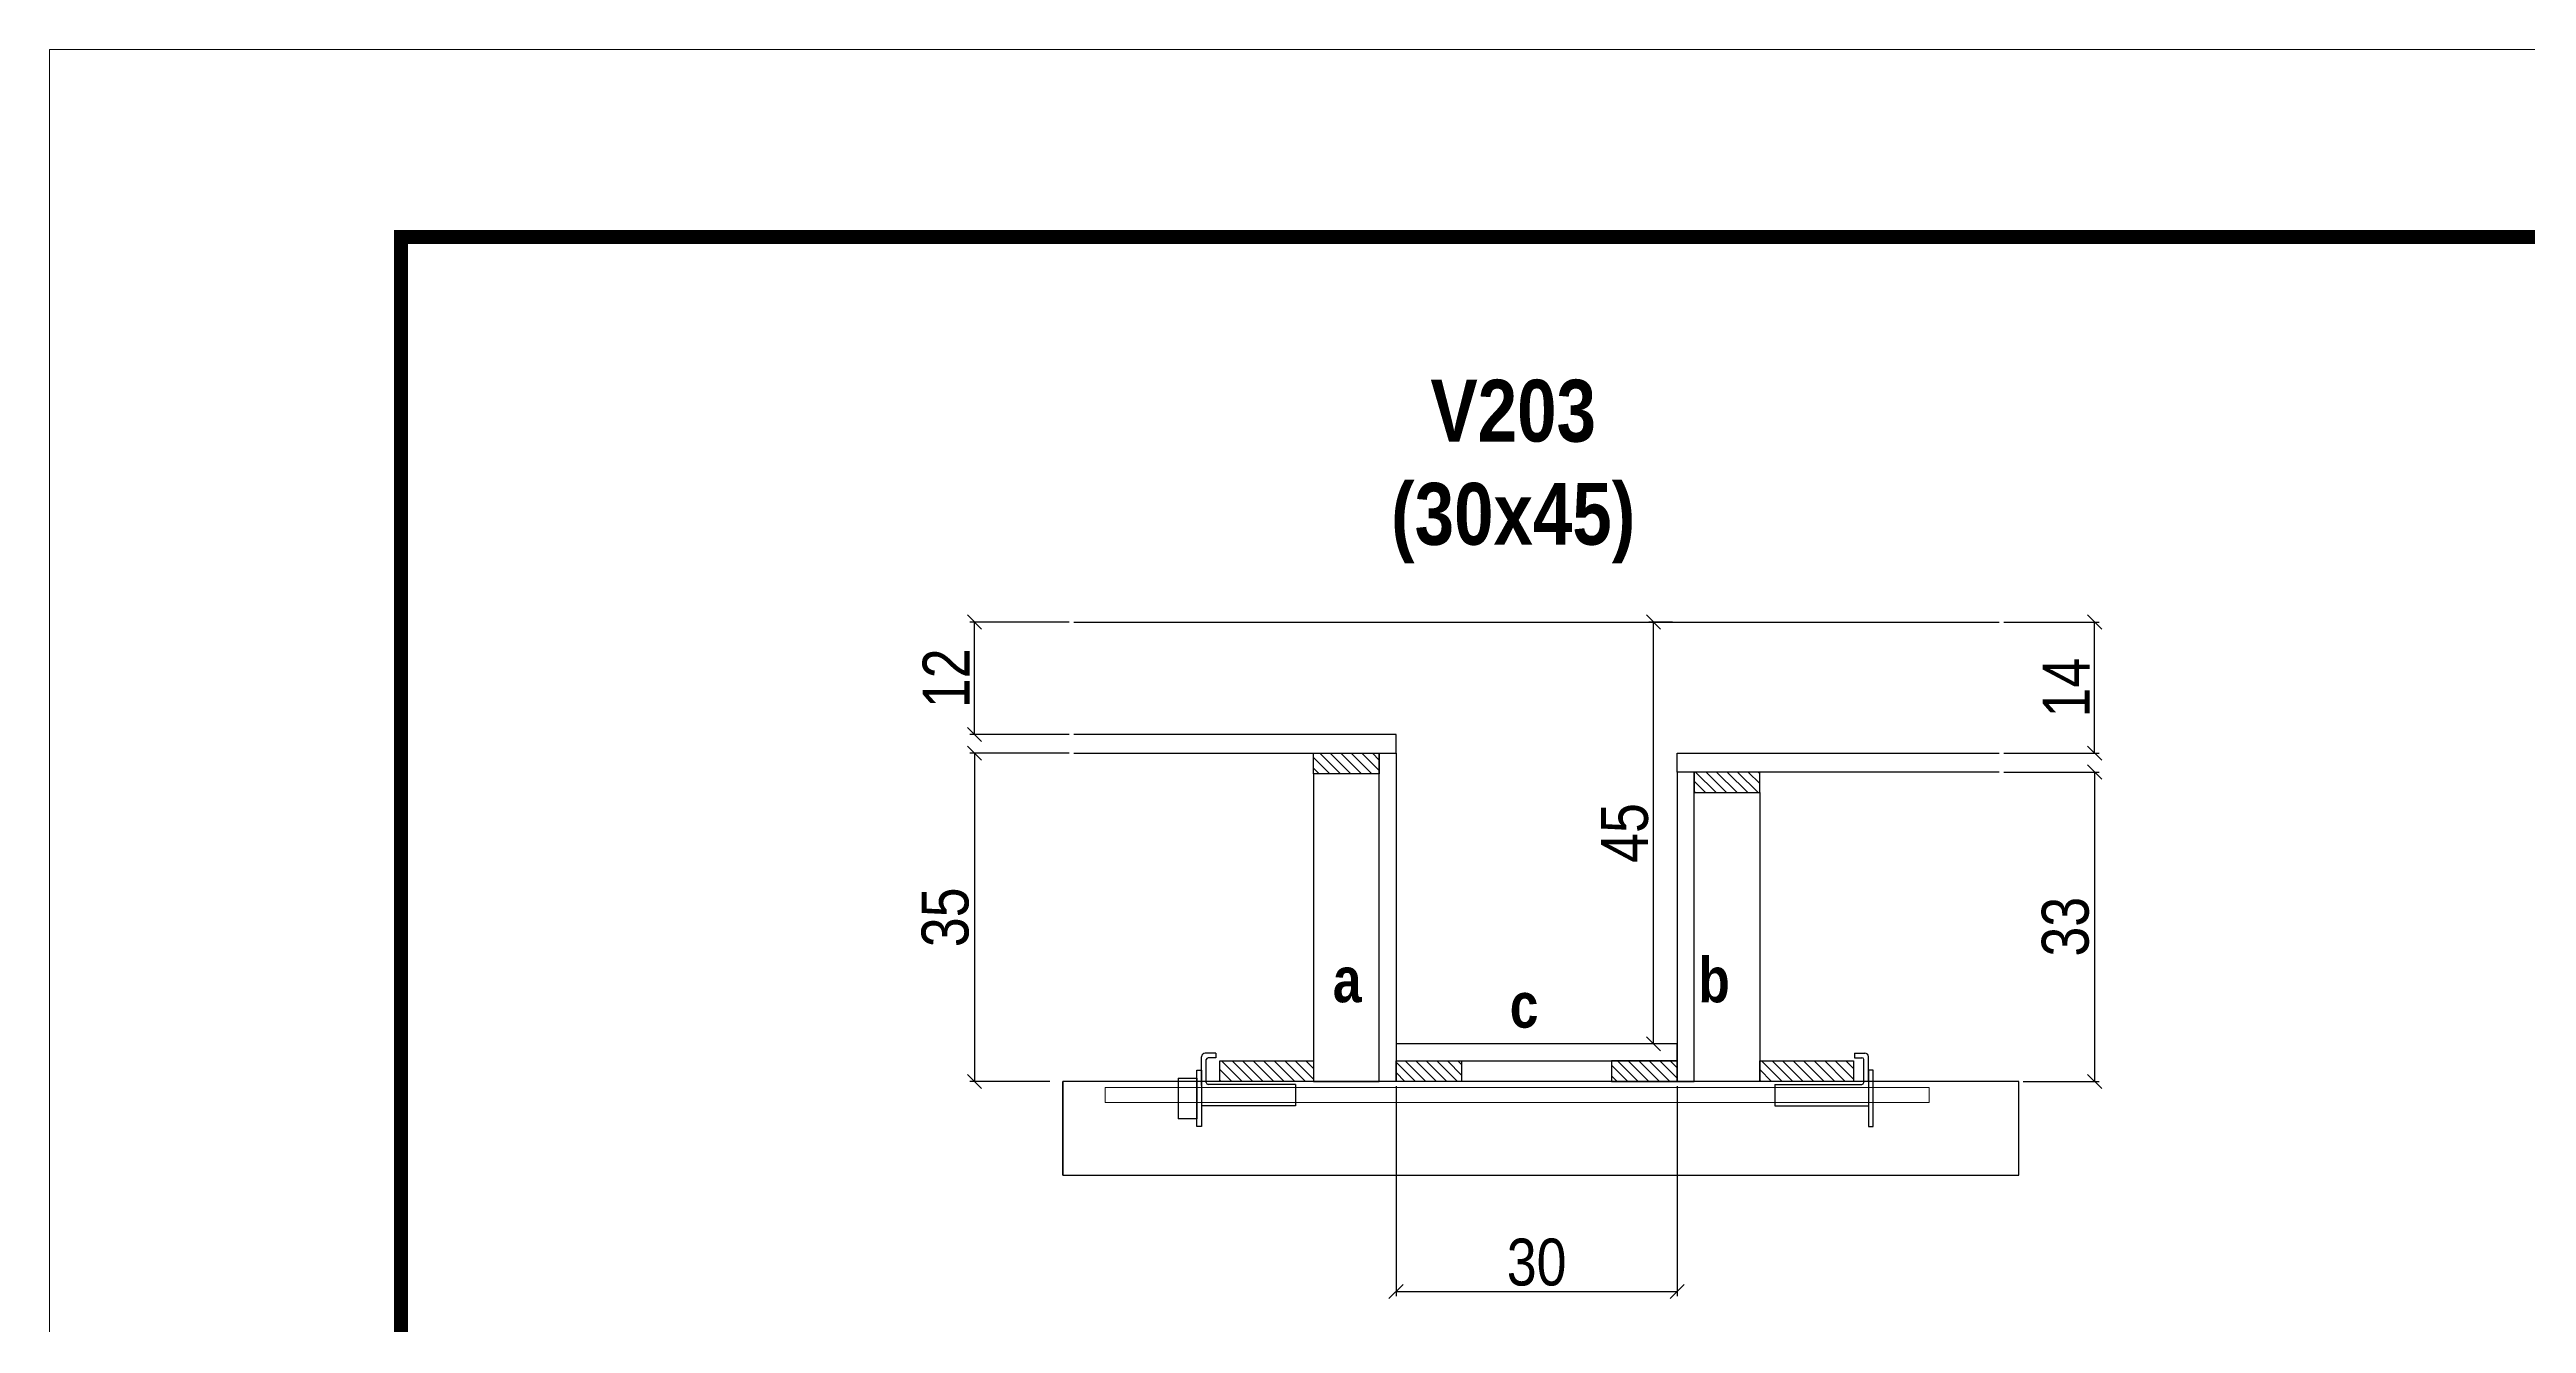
# Model space of a CAD drawing. Extents: x 2603 to 22413, y 1253 to 30260.
# Drawn here: x 4201 to 4730, y 28449 to 28721 of the extents above; entities that cross this region are included whole.
import ezdxf

# ---------------------------------------------------------------- set-up
doc = ezdxf.new("R2010")
doc.units = 0
doc.linetypes.add('DASHED', pattern=[0.75, 0.5, -0.25])
for name, color, linetype in [('barrote', 251, 'Continuous'), ('COTA', 241, 'Continuous'), ('detalhes', 4, 'Continuous'), ('NOMENCLATURA', 7, 'Continuous'), ('Painéis', 200, 'Continuous'), ('presilha', 1, 'Continuous'), ('SARR_2.2x10', 60, 'Continuous'), ('SARR_2.2x7', 40, 'Continuous'), ('SARR_3.5x7', 81, 'Continuous')]:
    doc.layers.add(name, color=color, linetype=linetype)
for name, color, linetype, lineweight in [('CONCRETO', 251, 'Continuous', 25), ('Folhas', 255, 'Continuous', 9), ('SARRAFO DE PRESSAO', 251, 'DASHED', 9), ('SCO-___-LAJ', 2, 'Continuous', 0)]:
    doc.layers.add(name, color=color, linetype=linetype, lineweight=lineweight)
doc.styles.add('COTA TECNICA 2X', font='techl___.ttf', dxfattribs={"height": 10})
doc.styles.add('TECNICA', font='techb___.ttf', dxfattribs={"height": 10})
doc.dimstyles.new('SECAO', dxfattribs={"dimscale": 0.333333, "dimtxt": 5, "dimasz": 9, "dimexe": 3, "dimexo": 3, "dimgap": 3, "dimtad": 1, "dimdec": 1, "dimlfac": 0.5, "dimzin": 12, "dimdsep": 46, "dimtxsty": 'COTA TECNICA 2X', "dimblk1": 'OBLIQUE', "dimblk2": 'OBLIQUE', "dimsah": 1, "dimcen": 0.9, "dimclrd": 4, "dimclre": 4, "dimclrt": 240, "dimadec": 1, "dimazin": 3, "dimtfac": 1, "dimtdec": 1, "dimtmove": 0, "dimatfit": 3, "dimfxl": 1, "dimtolj": 1, "dimtzin": 12, "dimarcsym": 0})

# ---------------------------------------------------------------- blocks, each defined once
blk = doc.blocks.new('9999999999')
at = {"layer": 'Folhas'}
blk.add_lwpolyline([(98138.98, 34190.21), (99623.98, 34190.21), (99623.98, 35240.21), (98138.98, 35240.21)], close=True, dxfattribs=at)
at = {"layer": 'Folhas', "color": 30, "const_width": 3}
blk.add_lwpolyline([(98213.98, 34230.21), (99583.98, 34230.21), (99583.98, 35200.21), (98213.98, 35200.21)], close=True, dxfattribs=at)
blk = doc.blocks.new('PRESILHA METÁLICA 1')
at = {"layer": 'presilha'}
for p, q in [((7.5, 10.64), (7.5, 19.86)), ((12, 21), (8.64, 21)), ((9, 11.57), (9, 18.93)), ((12, 19.5), (9.57, 19.5)), ((12, 21), (12, 19.5)), ((0, 13), (6, 13)), ((0, 13), (0, 0)), ((6, 15.5), (7.5, 15.5)), ((6, -2.5), (6, 15.5)), ((6, 13), (6, 0)), ((7.5, 15.5), (7.5, -2.5)), ((37.5, 11), (9.57, 11)), ((37.5, 11), (37.5, 4.1)), ((6, 0), (0, 0)), ((37.5, 4.1), (7.5, 4.1)), ((7.5, -2.5), (6, -2.5))]:
    blk.add_line(p, q, dxfattribs=at)
for centre, radius, start, end in [((8.64, 19.86), 1.14, 90, 180), ((9.57, 18.93), 0.57, 90, 180), ((9.57, 11.57), 0.57, 180, 270)]:
    blk.add_arc(centre, radius, start, end, dxfattribs=at)
blk = doc.blocks.new('PRESILHA METÁLICA 2')
at = {"layer": 'presilha'}
for p, q in [((-5.25, 23.5), (-5.25, 22)), ((-5.25, 23.5), (-1.89, 23.5)), ((-5.25, 22), (-2.82, 22)), ((-2.25, 14.07), (-2.25, 21.43)), ((-0.75, 14.64), (-0.75, 22.36)), ((0.75, 18), (-0.75, 18)), ((-0.75, 18), (-0.75, 0)), ((0.75, 0), (0.75, 18)), ((-30.75, 13.5), (-30.75, 6.6)), ((-30.75, 13.5), (-2.82, 13.5)), ((-30.75, 6.6), (-0.75, 6.6)), ((-0.75, 0), (0.75, 0))]:
    blk.add_line(p, q, dxfattribs=at)
for centre, radius, start, end in [((-2.82, 21.43), 0.57, 0, 90), ((-1.89, 22.36), 1.14, 0, 90), ((-2.82, 14.07), 0.57, 270, 0)]:
    blk.add_arc(centre, radius, start, end, dxfattribs=at)
blk = doc.blocks.new('_Oblique')
at = {"color": 0, "linetype": 'ByBlock', "lineweight": -2}
blk.add_line((-0.5, -0.5), (0.5, 0.5), dxfattribs=at)
blk = doc.blocks.new('*D632')
at = {"layer": 'COTA', "color": 4, "lineweight": -2, "transparency": 16777216}
for p, q in [((4618.42, 28566.47), (4638.76, 28566.47)), ((4637.76, 28566.47), (4637.76, 28500.47)), ((4622.53, 28500.47), (4638.76, 28500.47))]:
    blk.add_line(p, q, dxfattribs=at)
at = {"layer": 'Defpoints', "color": 0, "transparency": 16777216}
for p in [(4617.42, 28566.47), (4621.53, 28500.47), (4637.76, 28500.47)]:
    blk.add_point(p, dxfattribs=at)
at = {"layer": 'COTA', "color": 4, "lineweight": -2, "transparency": 16777216, "xscale": 3, "yscale": 3, "zscale": 3}
for p, rotation in [((4637.76, 28566.47), 90), ((4637.76, 28500.47), 270)]:
    blk.add_blockref('_Oblique', p, dxfattribs=dict(at, rotation=rotation))
at = {"layer": 'COTA', "color": 240, "transparency": 16777216, "insert": (4631.55, 28533.47), "char_height": 10, "attachment_point": 5, "rotation": 90, "style": 'COTA TECNICA 2X'}
blk.add_mtext('\\A1;33', dxfattribs=at)
blk = doc.blocks.new('*D633')
at = {"layer": 'COTA', "color": 4, "lineweight": -2, "transparency": 16777216}
for p, q in [((4618.42, 28598.47), (4638.76, 28598.47)), ((4637.76, 28570.47), (4637.76, 28598.47)), ((4618.42, 28570.47), (4638.76, 28570.47))]:
    blk.add_line(p, q, dxfattribs=at)
at = {"layer": 'Defpoints', "color": 0, "transparency": 16777216}
for p in [(4617.42, 28598.47), (4637.76, 28598.47), (4617.42, 28570.47)]:
    blk.add_point(p, dxfattribs=at)
at = {"layer": 'COTA', "color": 4, "lineweight": -2, "transparency": 16777216, "xscale": 3, "yscale": 3, "zscale": 3}
for p, rotation in [((4637.76, 28598.47), 90), ((4637.76, 28570.47), 270)]:
    blk.add_blockref('_Oblique', p, dxfattribs=dict(at, rotation=rotation))
at = {"layer": 'COTA', "color": 240, "transparency": 16777216, "insert": (4631.69, 28584.47), "char_height": 10, "attachment_point": 5, "rotation": 90, "style": 'COTA TECNICA 2X'}
blk.add_mtext('\\A1;14', dxfattribs=at)
blk = doc.blocks.new('*D634')
at = {"layer": 'COTA', "color": 4, "lineweight": -2, "transparency": 16777216}
for p, q in [((4419.02, 28570.47), (4397.8, 28570.47)), ((4398.8, 28570.47), (4398.8, 28500.47)), ((4414.9, 28500.47), (4397.8, 28500.47))]:
    blk.add_line(p, q, dxfattribs=at)
at = {"layer": 'Defpoints', "color": 0, "transparency": 16777216}
for p in [(4420.02, 28570.47), (4398.8, 28500.47), (4415.9, 28500.47)]:
    blk.add_point(p, dxfattribs=at)
at = {"layer": 'COTA', "color": 4, "lineweight": -2, "transparency": 16777216, "xscale": 3, "yscale": 3, "zscale": 3}
for p, rotation in [((4398.8, 28570.47), 90), ((4398.8, 28500.47), 270)]:
    blk.add_blockref('_Oblique', p, dxfattribs=dict(at, rotation=rotation))
at = {"layer": 'COTA', "color": 240, "transparency": 16777216, "insert": (4392.58, 28535.47), "char_height": 10, "attachment_point": 5, "rotation": 90, "style": 'COTA TECNICA 2X'}
blk.add_mtext('\\A1;35', dxfattribs=at)
blk = doc.blocks.new('*D3094')
at = {"layer": 'COTA', "color": 4, "lineweight": -2, "transparency": 16777216}
for p, q in [((4547.72, 28598.47), (4542.64, 28598.47)), ((4543.64, 28508.47), (4543.64, 28598.47)), ((4547.72, 28508.47), (4542.64, 28508.47))]:
    blk.add_line(p, q, dxfattribs=at)
at = {"layer": 'Defpoints', "color": 0, "transparency": 16777216}
for p in [(4543.64, 28598.47), (4548.72, 28598.47), (4548.72, 28508.47)]:
    blk.add_point(p, dxfattribs=at)
at = {"layer": 'COTA', "color": 4, "lineweight": -2, "transparency": 16777216, "xscale": 3, "yscale": 3, "zscale": 3}
for p, rotation in [((4543.64, 28598.47), 90), ((4543.64, 28508.47), 270)]:
    blk.add_blockref('_Oblique', p, dxfattribs=dict(at, rotation=rotation))
at = {"layer": 'COTA', "color": 240, "transparency": 16777216, "insert": (4537.53, 28553.47), "char_height": 10, "attachment_point": 5, "rotation": 90, "style": 'COTA TECNICA 2X'}
blk.add_mtext('\\A1;45', dxfattribs=at)
blk = doc.blocks.new('*D3095')
at = {"layer": 'COTA', "color": 4, "lineweight": -2, "transparency": 16777216}
for p, q in [((4419.02, 28598.47), (4397.8, 28598.47)), ((4398.8, 28574.47), (4398.8, 28598.47)), ((4419.02, 28574.47), (4397.8, 28574.47))]:
    blk.add_line(p, q, dxfattribs=at)
at = {"layer": 'Defpoints', "color": 0, "transparency": 16777216}
for p in [(4398.8, 28598.47), (4420.02, 28598.47), (4420.02, 28574.47)]:
    blk.add_point(p, dxfattribs=at)
at = {"layer": 'COTA', "color": 4, "lineweight": -2, "transparency": 16777216, "xscale": 3, "yscale": 3, "zscale": 3}
for p, rotation in [((4398.8, 28598.47), 90), ((4398.8, 28574.47), 270)]:
    blk.add_blockref('_Oblique', p, dxfattribs=dict(at, rotation=rotation))
at = {"layer": 'COTA', "color": 240, "transparency": 16777216, "insert": (4392.74, 28586.47), "char_height": 10, "attachment_point": 5, "rotation": 90, "style": 'COTA TECNICA 2X'}
blk.add_mtext('\\A1;12', dxfattribs=at)
blk = doc.blocks.new('*D3096')
at = {"layer": 'COTA', "color": 4, "lineweight": -2, "transparency": 16777216}
for p, q in [((4488.72, 28499.47), (4488.72, 28454.64)), ((4548.72, 28499.47), (4548.72, 28454.64)), ((4488.72, 28455.64), (4548.72, 28455.64))]:
    blk.add_line(p, q, dxfattribs=at)
at = {"layer": 'Defpoints', "color": 0, "transparency": 16777216}
for p in [(4488.72, 28500.47), (4548.72, 28500.47), (4548.72, 28455.64)]:
    blk.add_point(p, dxfattribs=at)
at = {"layer": 'COTA', "color": 4, "lineweight": -2, "transparency": 16777216, "xscale": 3, "yscale": 3, "zscale": 3, "rotation": 180}
blk.add_blockref('_Oblique', (4488.72, 28455.64), dxfattribs=at)
at = {"layer": 'COTA', "color": 4, "lineweight": -2, "transparency": 16777216, "xscale": 3, "yscale": 3, "zscale": 3}
blk.add_blockref('_Oblique', (4548.72, 28455.64), dxfattribs=at)
at = {"layer": 'COTA', "color": 240, "transparency": 16777216, "insert": (4518.72, 28461.86), "char_height": 10, "attachment_point": 5, "style": 'COTA TECNICA 2X'}
blk.add_mtext('\\A1;30', dxfattribs=at)

msp = doc.modelspace()

# ---------------------------------------------------------------- hatches: boundary and pattern name
at = {"layer": 'SARR_2.2x10'}
h = msp.add_hatch(dxfattribs=at)
h.set_pattern_fill('ANSI31', color=256, scale=0.5, angle=90)
h.set_pattern_definition([(135, (37644.6566, -95011.7009), (-1.122532015, -1.122532015), [])])
h.paths.add_polyline_path([(4451.12, 28504.87), (4451.12, 28500.47), (4471.12, 28500.47), (4471.12, 28504.87)])
h = msp.add_hatch(dxfattribs=at)
h.set_pattern_fill('ANSI31', color=256, scale=0.5, angle=90)
h.set_pattern_definition([(135, (37759.8566, -95011.7009), (-1.122532015, -1.122532015), [])])
h.paths.add_polyline_path([(4566.32, 28504.87), (4566.32, 28500.47), (4586.32, 28500.47), (4586.32, 28504.87)])
at = {"layer": 'SARR_2.2x7'}
h = msp.add_hatch(dxfattribs=at)
h.set_pattern_fill('ANSI31', color=256, scale=0.5, angle=90)
h.set_pattern_definition([(135, (37638.6566, -94946.1009), (-1.122532015, -1.122532015), [])])
h.paths.add_polyline_path([(4485.12, 28570.47), (4485.12, 28566.07), (4471.12, 28566.07), (4471.12, 28570.47)])
h = msp.add_hatch(dxfattribs=at)
h.set_pattern_fill('ANSI31', color=256, scale=0.5, angle=90)
h.set_pattern_definition([(135, (37680.6566, -94950.1009), (-1.122532015, -1.122532015), [])])
h.paths.add_polyline_path([(4552.32, 28566.47), (4552.32, 28562.07), (4566.32, 28562.07), (4566.32, 28566.47)])
h = msp.add_hatch(dxfattribs=at)
h.set_pattern_fill('ANSI31', color=256, scale=0.5, angle=90)
h.set_pattern_definition([(135, (37724.2566, -95011.7009), (-1.122532015, -1.122532015), [])])
h.paths.add_polyline_path([(4502.72, 28500.47), (4502.72, 28504.87), (4488.72, 28504.87), (4488.72, 28500.47)])
h = msp.add_hatch(dxfattribs=at)
h.set_pattern_fill('ANSI31', color=256, scale=0.5, angle=90)
h.set_pattern_definition([(135, (37684.2566, -95011.7009), (-1.122532015, -1.122532015), [])])
h.paths.add_polyline_path([(4534.72, 28500.47), (4534.72, 28504.87), (4548.72, 28504.87), (4548.72, 28500.47)])

# ---------------------------------------------------------------- linework, layer by layer
at = {"layer": 'barrote'}
msp.add_lwpolyline([(4417.66, 28480.47), (4621.58, 28480.47), (4621.58, 28500.47), (4417.66, 28500.47)], close=True, dxfattribs=at)
at = {"layer": 'CONCRETO', "linetype": 'Continuous'}
msp.add_line((4420.02, 28598.47), (4617.42, 28598.47), dxfattribs=at)
at = {"layer": 'detalhes', "color": 250}
msp.add_line((4417.66, 28480.47), (4417.66, 28500.47), dxfattribs=at)
at = {"layer": 'Painéis', "linetype": 'Continuous', "elevation": 0}
for points in [[(4420.02, 28570.47), (4488.72, 28570.47), (4488.72, 28574.47), (4420.02, 28574.47)], [(4617.42, 28566.47), (4548.72, 28566.47), (4548.72, 28570.47), (4617.42, 28570.47)]]:
    msp.add_lwpolyline(points, dxfattribs=at)
at = {"layer": 'Painéis', "linetype": 'Continuous'}
for points in [[(4485.12, 28500.47), (4485.12, 28570.47), (4488.72, 28570.47), (4488.72, 28500.47)], [(4552.32, 28500.47), (4552.32, 28566.47), (4548.72, 28566.47), (4548.72, 28500.47)], [(4548.72, 28508.47), (4488.72, 28508.47), (4488.72, 28504.87), (4548.72, 28504.87)]]:
    msp.add_lwpolyline(points, close=True, dxfattribs=at)
at = {"layer": 'SARR_2.2x10'}
for points in [[(4451.12, 28504.87), (4471.12, 28504.87), (4471.12, 28500.47), (4451.12, 28500.47)], [(4566.32, 28504.87), (4586.32, 28504.87), (4586.32, 28500.47), (4566.32, 28500.47)]]:
    msp.add_lwpolyline(points, close=True, dxfattribs=at)
at = {"layer": 'SARR_2.2x7', "elevation": 0}
for points in [[(4471.12, 28570.47), (4485.12, 28570.47), (4485.12, 28566.07), (4471.12, 28566.07)], [(4566.32, 28566.47), (4552.32, 28566.47), (4552.32, 28562.07), (4566.32, 28562.07)]]:
    msp.add_lwpolyline(points, close=True, dxfattribs=at)
at = {"layer": 'SARR_2.2x7'}
for points in [[(4488.72, 28504.87), (4502.72, 28504.87), (4502.72, 28500.47), (4488.72, 28500.47)], [(4548.72, 28504.87), (4534.72, 28504.87), (4534.72, 28500.47), (4548.72, 28500.47)]]:
    msp.add_lwpolyline(points, close=True, dxfattribs=at)
at = {"layer": 'SARR_3.5x7'}
for points in [[(4485.12, 28566.07), (4471.12, 28566.07), (4471.12, 28500.47), (4485.12, 28500.47)], [(4552.32, 28562.07), (4566.32, 28562.07), (4566.32, 28500.47), (4552.32, 28500.47)]]:
    msp.add_lwpolyline(points, close=True, dxfattribs=at)
at = {"layer": 'SCO-___-LAJ', "color": 1}
msp.add_lwpolyline([(4426.67, 28499.14), (4602.45, 28499.14), (4602.45, 28495.94), (4426.67, 28495.94)], close=True, dxfattribs=at)

# ---------------------------------------------------------------- block references
at = {"layer": 'presilha', "xscale": 0.6666666666666666, "yscale": 0.6666666666666666, "zscale": 0.6666666666666666}
for name, p in [('PRESILHA METÁLICA 1', (4442.25, 28492.5)), ('PRESILHA METÁLICA 2', (4590, 28490.84))]:
    msp.add_blockref(name, p, dxfattribs=at)
at = {"layer": 'SARRAFO DE PRESSAO', "color": 6, "linetype": 'ByBlock'}
msp.add_blockref('9999999999', (-93937.51, -6519.61), dxfattribs=at)

# ---------------------------------------------------------------- texts
at = {"layer": 'detalhes', "style": 'TECNICA'}
for s, p in [('a', (4475.24, 28517.36)), ('b', (4553.22, 28517.35)), ('c', (4512.98, 28511.94))]:
    msp.add_text(s, height=9.6, dxfattribs=at).set_placement(p)
at = {"layer": 'NOMENCLATURA', "insert": (4513.72, 28650.16), "char_height": 13.2, "attachment_point": 2, "style": 'TECNICA'}
msp.add_mtext_dynamic_manual_height_columns('V203\\P(30x45)', width=300.2766, gutter_width=1, heights=[0], dxfattribs=at)

# ---------------------------------------------------------------- dimensions: what is measured, and where the dimension line sits
at = {"layer": 'COTA'}
for base, p1, p2, picture, middle in [((4398.8, 28598.47), (4420.02, 28574.47), (4420.02, 28598.47), '*D3095', (4392.74, 28586.47)), ((4543.64, 28598.47), (4548.72, 28508.47), (4548.72, 28598.47), '*D3094', (4537.53, 28553.47)), ((4637.76, 28598.47), (4617.42, 28570.47), (4617.42, 28598.47), '*D633', (4631.69, 28584.47)), ((4398.8, 28500.47, 0), (4420.02, 28570.47), (4415.9, 28500.47, 0), '*D634', (4392.58, 28535.47, 0)), ((4637.76, 28500.47, 0), (4617.42, 28566.47), (4621.53, 28500.47, 0), '*D632', (4631.55, 28533.47, 0))]:
    dim = msp.add_linear_dim(base=base, p1=p1, p2=p2, angle=90, dimstyle='SECAO', dxfattribs=at)
    dim.commit()
    dim.dimension.update_dxf_attribs({"geometry": picture, "text_midpoint": middle})
dim = msp.add_linear_dim(base=(4548.72, 28455.64), p1=(4488.72, 28500.47), p2=(4548.72, 28500.47), dimstyle='SECAO', dxfattribs=at)
dim.commit()
dim.dimension.update_dxf_attribs({"geometry": '*D3096', "text_midpoint": (4518.72, 28461.86)})

doc.saveas('drawing.dxf')
